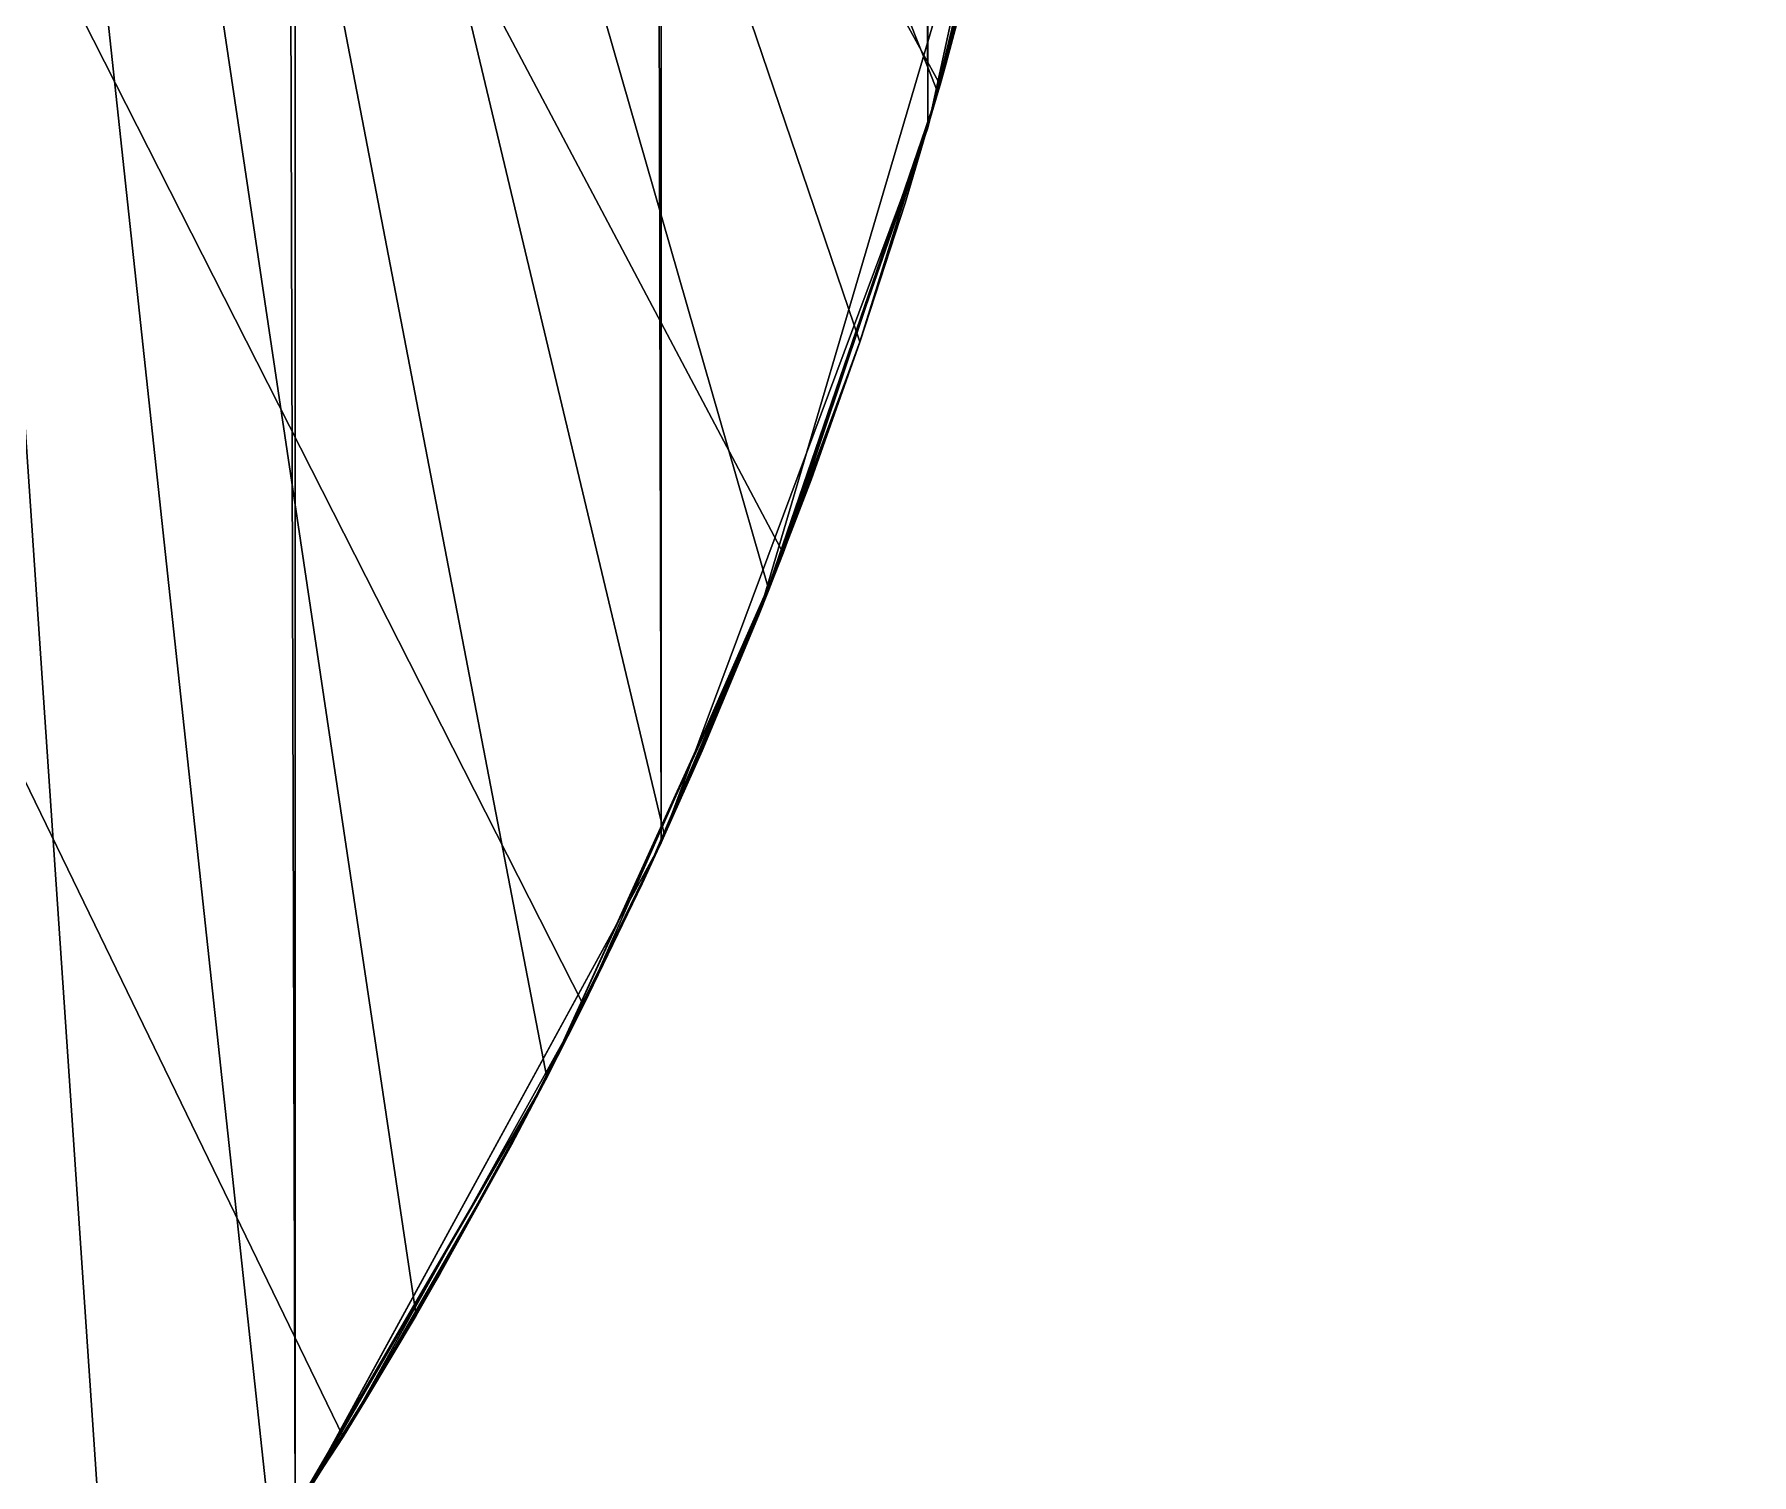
# Model space of a CAD drawing. Extents: x 207 to 387, y 94 to 160.
# Drawn here: x 328.594 to 329.227, y 94.796 to 95.326 of the extents above; entities that cross this region are included whole.
import ezdxf

# ---------------------------------------------------------------- set-up
doc = ezdxf.new("R2010")
doc.units = 0
doc.header["$LTSCALE"] = 2.54
doc.layers.get('0').update_dxf_attribs({"color": 13, "linetype": 'CONTINUOUS'})

# ---------------------------------------------------------------- blocks, each defined once
blk = doc.blocks.new('SP_05_ALTFIELD_CREDENZA_DW')
at = {"color": 23}
for p, q in [((58.08844, 65.03019, 19.125), (57.98566, 64.88017, 19.125)), ((58.08844, 65.03019, 19.125), (57.98566, 64.88017, 19.125)), ((57.91072, 64.74799, 0.74402), (58.0117, 64.92107, 0.62305)), ((57.91072, 64.74799, 0.74402), (58.0117, 64.92107, 0.62305)), ((58.0117, 64.92107, 0.62305), (57.95884, 64.83552, 0.68283)), ((58.0117, 64.92107, 0.62305), (57.95884, 64.83552, 0.68283)), ((58.00331, 64.90814), (57.8687, 64.6616)), ((58.00331, 64.90814), (57.8687, 64.6616)), ((57.98566, 64.88017, 19.125), (57.89718, 64.72129, 19.125)), ((57.98566, 64.88017, 19.125), (57.89718, 64.72129, 19.125)), ((57.95884, 64.83552, 0.68283), (57.91072, 64.74799, 0.74402)), ((57.95884, 64.83552, 0.68283), (57.91072, 64.74799, 0.74402)), ((57.82901, 64.56843, 0.86951), (57.91072, 64.74799, 0.74402)), ((57.82901, 64.56843, 0.86951), (57.91072, 64.74799, 0.74402)), ((57.91072, 64.74799, 0.74402), (57.86744, 64.65882, 0.80634)), ((57.91072, 64.74799, 0.74402), (57.86744, 64.65882, 0.80634)), ((57.89718, 64.72129, 19.125), (57.82372, 64.55495, 19.125)), ((57.89718, 64.72129, 19.125), (57.82372, 64.55495, 19.125)), ((57.8687, 64.6616), (57.77054, 64.39841)), ((57.8687, 64.6616), (57.77054, 64.39841)), ((57.86744, 64.65882, 0.80634), (57.82901, 64.56843, 0.86951)), ((57.86744, 64.65882, 0.80634), (57.82901, 64.56843, 0.86951)), ((57.76677, 64.38547, 0.9974), (57.82901, 64.56843, 0.86951)), ((57.76677, 64.38547, 0.9974), (57.82901, 64.56843, 0.86951)), ((57.82901, 64.56843, 0.86951), (57.79548, 64.47719, 0.93329)), ((57.82901, 64.56843, 0.86951), (57.79548, 64.47719, 0.93329)), ((57.82372, 64.55495, 19.125), (57.76594, 64.38253, 19.125)), ((57.82372, 64.55495, 19.125), (57.76594, 64.38253, 19.125)), ((57.79548, 64.47719, 0.93329), (57.76677, 64.38547, 0.9974)), ((57.79548, 64.47719, 0.93329), (57.76677, 64.38547, 0.9974)), ((57.77054, 64.39841), (57.71083, 64.12394)), ((57.77054, 64.39841), (57.71083, 64.12394)), ((57.72365, 64.202, 1.12564), (57.76677, 64.38547, 0.9974)), ((57.72365, 64.202, 1.12564), (57.76677, 64.38547, 0.9974)), ((57.76594, 64.38253, 19.125), (57.7243, 64.20551, 19.125)), ((57.76594, 64.38253, 19.125), (57.7243, 64.20551, 19.125)), ((57.76677, 64.38547, 0.9974), (57.74286, 64.29362, 1.06159)), ((57.76677, 64.38547, 0.9974), (57.74286, 64.29362, 1.06159))]:
    blk.add_line(p, q, dxfattribs=at)
at = {"color": 0}
for p, q in [((58.04099, 64.9646, 1.318), (57.97744, 64.86674, 0.98822)), ((58.04099, 64.9646, 1.318), (57.97744, 64.86674, 0.98822)), ((58.04099, 64.9646, 18.46657), (57.98566, 64.88017, 19.125)), ((58.04099, 64.9646, 18.46657), (57.98566, 64.88017, 19.125)), ((58.0117, 64.92107, 0.62305), (57.97744, 64.86674, 0.98822)), ((58.0117, 64.92107, 0.62305), (57.97744, 64.86674, 0.98822)), ((58.00331, 64.90814), (57.91072, 64.74799, 0.74402)), ((58.00331, 64.90814), (57.91072, 64.74799, 0.74402)), ((57.98566, 64.88017, 19.125), (57.92378, 64.77281, 18.46657)), ((57.98566, 64.88017, 19.125), (57.92378, 64.77281, 18.46657)), ((57.98566, 64.88017, 19.125), (57.97744, 64.86674, 18.46657)), ((57.98566, 64.88017, 19.125), (57.97744, 64.86674, 18.46657)), ((57.97744, 64.86674, 1.97756), (57.92378, 64.77281, 1.97756)), ((57.97744, 64.86674, 1.97756), (57.92378, 64.77281, 1.97756)), ((57.97744, 64.86674, 1.97756), (57.94996, 64.82014, 1.318)), ((57.97744, 64.86674, 1.97756), (57.94996, 64.82014, 1.318)), ((57.95884, 64.83552, 0.68283), (57.97744, 64.86674, 0.98822)), ((57.95884, 64.83552, 0.68283), (57.97744, 64.86674, 0.98822)), ((57.97744, 64.86674, 18.46657), (57.97744, 64.86674, 1.97756)), ((57.97744, 64.86674, 1.97756), (57.97744, 64.86674, 0.98822)), ((57.97744, 64.86674, 1.97756), (57.97744, 64.86674, 0.98822)), ((57.97744, 64.86674, 18.46657), (57.97744, 64.86674, 1.97756)), ((57.92378, 64.77281, 0.98822), (57.95884, 64.83552, 0.68283)), ((57.92378, 64.77281, 0.98822), (57.95884, 64.83552, 0.68283)), ((57.94996, 64.82014, 0.98822), (57.95884, 64.83552, 0.68283)), ((57.94996, 64.82014, 0.98822), (57.95884, 64.83552, 0.68283)), ((57.94996, 64.82014, 1.318), (57.92378, 64.77281, 1.97756)), ((57.92378, 64.77281, 0.98822), (57.94996, 64.82014, 0.98822)), ((57.94996, 64.82014, 1.318), (57.92378, 64.77281, 1.97756)), ((57.92378, 64.77281, 0.98822), (57.94996, 64.82014, 0.98822)), ((57.94996, 64.82014, 0.98822), (57.94996, 64.82014, 1.318)), ((57.94996, 64.82014, 0.98822), (57.94996, 64.82014, 1.318)), ((57.92378, 64.77281, 1.97756), (57.87566, 64.67668, 1.97756)), ((57.92378, 64.77281, 1.97756), (57.87566, 64.67668, 1.97756)), ((57.92378, 64.77281, 18.46657), (57.87566, 64.67668, 18.46657)), ((57.92378, 64.77281, 18.46657), (57.87566, 64.67668, 18.46657)), ((57.89718, 64.72129, 19.125), (57.92378, 64.77281, 18.46657)), ((57.89718, 64.72129, 19.125), (57.92378, 64.77281, 18.46657)), ((57.92378, 64.77281, 1.97756), (57.89906, 64.72507, 1.318)), ((57.92378, 64.77281, 1.97756), (57.89906, 64.72507, 1.318)), ((57.91072, 64.74799, 0.74402), (57.92378, 64.77281, 0.98822)), ((57.91072, 64.74799, 0.74402), (57.92378, 64.77281, 0.98822)), ((57.92378, 64.77281, 1.97756), (57.92378, 64.77281, 0.98822)), ((57.92378, 64.77281, 18.46657), (57.92378, 64.77281, 1.97756)), ((57.92378, 64.77281, 1.97756), (57.92378, 64.77281, 0.98822)), ((57.92378, 64.77281, 18.46657), (57.92378, 64.77281, 1.97756)), ((57.91072, 64.74799, 0.74402), (57.8687, 64.6616)), ((57.91072, 64.74799, 0.74402), (57.8687, 64.6616)), ((57.89906, 64.72507, 0.98822), (57.91072, 64.74799, 0.74402)), ((57.89906, 64.72507, 0.98822), (57.91072, 64.74799, 0.74402)), ((57.89906, 64.72507, 1.318), (57.87566, 64.67668, 1.97756)), ((57.87566, 64.67668, 0.98822), (57.89906, 64.72507, 0.98822)), ((57.89906, 64.72507, 1.318), (57.87566, 64.67668, 1.97756)), ((57.87566, 64.67668, 0.98822), (57.89906, 64.72507, 0.98822)), ((57.89906, 64.72507, 0.98822), (57.89906, 64.72507, 1.318)), ((57.89906, 64.72507, 0.98822), (57.89906, 64.72507, 1.318)), ((57.87566, 64.67668, 18.46657), (57.89718, 64.72129, 19.125)), ((57.87566, 64.67668, 18.46657), (57.89718, 64.72129, 19.125)), ((57.82372, 64.55495, 19.125), (57.87566, 64.67668, 18.46657)), ((57.82372, 64.55495, 19.125), (57.87566, 64.67668, 18.46657)), ((57.87566, 64.67668, 1.97756), (57.83286, 64.57809, 1.97756)), ((57.87566, 64.67668, 1.97756), (57.83286, 64.57809, 1.97756)), ((57.87566, 64.67668, 18.46657), (57.83286, 64.57809, 18.46657)), ((57.87566, 64.67668, 18.46657), (57.83286, 64.57809, 18.46657)), ((57.87566, 64.67668, 1.97756), (57.85358, 64.62768, 1.318)), ((57.87566, 64.67668, 1.97756), (57.85358, 64.62768, 1.318)), ((57.87566, 64.67668, 0.98822), (57.86744, 64.65882, 0.80634)), ((57.87566, 64.67668, 0.98822), (57.86744, 64.65882, 0.80634)), ((57.87566, 64.67668, 1.97756), (57.87566, 64.67668, 0.98822)), ((57.87566, 64.67668, 18.46657), (57.87566, 64.67668, 1.97756)), ((57.87566, 64.67668, 1.97756), (57.87566, 64.67668, 0.98822)), ((57.87566, 64.67668, 18.46657), (57.87566, 64.67668, 1.97756)), ((57.8687, 64.6616), (57.83286, 64.57807, 0.68801)), ((57.8687, 64.6616), (57.83286, 64.57807, 0.68801)), ((57.86744, 64.65882, 0.80634), (57.85358, 64.62768, 0.98822)), ((57.86744, 64.65882, 0.80634), (57.85358, 64.62768, 0.98822)), ((57.85358, 64.62768, 0.98822), (57.82901, 64.56843, 0.86951)), ((57.85358, 64.62768, 0.98822), (57.82901, 64.56843, 0.86951)), ((57.85358, 64.62768, 1.318), (57.83286, 64.57809, 1.97756)), ((57.83286, 64.57809, 0.98822), (57.85358, 64.62768, 0.98822)), ((57.85358, 64.62768, 1.318), (57.83286, 64.57809, 1.97756)), ((57.83286, 64.57809, 0.98822), (57.85358, 64.62768, 0.98822)), ((57.85358, 64.62768, 0.98822), (57.85358, 64.62768, 1.318)), ((57.85358, 64.62768, 0.98822), (57.85358, 64.62768, 1.318)), ((57.72663, 64.21772, 0.68801), (57.83286, 64.57807, 0.68801)), ((57.72663, 64.21772, 0.68801), (57.83286, 64.57807, 0.68801)), ((57.76677, 64.38547, 0.9974), (57.83286, 64.57807, 0.68801)), ((57.76677, 64.38547, 0.9974), (57.83286, 64.57807, 0.68801)), ((57.77054, 64.39841), (57.83286, 64.57807, 0.68801)), ((57.77054, 64.39841), (57.83286, 64.57807, 0.68801)), ((57.83286, 64.57809, 1.97756), (57.7955, 64.47729, 1.97756)), ((57.83286, 64.57809, 1.97756), (57.7955, 64.47729, 1.97756)), ((57.83286, 64.57809, 1.97756), (57.81349, 64.52794, 1.318)), ((57.83286, 64.57809, 1.97756), (57.81349, 64.52794, 1.318)), ((57.82372, 64.55495, 19.125), (57.83286, 64.57809, 18.46657)), ((57.82372, 64.55495, 19.125), (57.83286, 64.57809, 18.46657)), ((57.83286, 64.57809, 0.98822), (57.82901, 64.56843, 0.86951)), ((57.83286, 64.57809, 0.98822), (57.82901, 64.56843, 0.86951)), ((57.83286, 64.57807, 0.68801), (57.82901, 64.56843, 0.86951)), ((57.83286, 64.57807, 0.68801), (57.82901, 64.56843, 0.86951)), ((57.83286, 64.57809, 1.97756), (57.83286, 64.57809, 0.98822)), ((57.83286, 64.57809, 18.46657), (57.83286, 64.57809, 1.97756)), ((57.83286, 64.57809, 1.97756), (57.83286, 64.57809, 0.98822)), ((57.83286, 64.57809, 18.46657), (57.83286, 64.57809, 1.97756)), ((57.82901, 64.56843, 0.86951), (57.81349, 64.52794, 0.98822)), ((57.82901, 64.56843, 0.86951), (57.81349, 64.52794, 0.98822)), ((57.82372, 64.55495, 19.125), (57.7955, 64.47729, 18.46657)), ((57.82372, 64.55495, 19.125), (57.7955, 64.47729, 18.46657)), ((57.81349, 64.52794, 0.98822), (57.79548, 64.47719, 0.93329)), ((57.81349, 64.52794, 0.98822), (57.79548, 64.47719, 0.93329)), ((57.81349, 64.52794, 1.318), (57.7955, 64.47729, 1.97756)), ((57.81349, 64.52794, 1.318), (57.7955, 64.47729, 1.97756)), ((57.81349, 64.52794, 0.98822), (57.81349, 64.52794, 1.318)), ((57.81349, 64.52794, 0.98822), (57.81349, 64.52794, 1.318)), ((57.7955, 64.47729, 1.97756), (57.76371, 64.37461, 1.97756)), ((57.7955, 64.47729, 1.97756), (57.76371, 64.37461, 1.97756)), ((57.7955, 64.47729, 18.46657), (57.76594, 64.38253, 19.125)), ((57.7955, 64.47729, 18.46657), (57.76594, 64.38253, 19.125)), ((57.7955, 64.47729, 1.97756), (57.7789, 64.42617, 1.318)), ((57.7955, 64.47729, 1.97756), (57.7789, 64.42617, 1.318)), ((57.7789, 64.42617, 0.98822), (57.79548, 64.47719, 0.93329)), ((57.7789, 64.42617, 0.98822), (57.79548, 64.47719, 0.93329)), ((57.7955, 64.47729, 1.97756), (57.79548, 64.47719, 0.93329)), ((57.7955, 64.47729, 1.97756), (57.79548, 64.47719, 0.93329)), ((57.7955, 64.47729, 18.46657), (57.7955, 64.47729, 1.97756)), ((57.7955, 64.47729, 18.46657), (57.7955, 64.47729, 1.97756)), ((57.7789, 64.42617, 1.318), (57.76371, 64.37461, 1.97756)), ((57.7789, 64.42617, 1.318), (57.76371, 64.37461, 1.97756)), ((57.7789, 64.42617, 1.318), (57.76677, 64.38547, 0.9974)), ((57.7789, 64.42617, 0.98822), (57.76677, 64.38547, 0.9974)), ((57.7789, 64.42617, 1.318), (57.76677, 64.38547, 0.9974)), ((57.7789, 64.42617, 0.98822), (57.76677, 64.38547, 0.9974)), ((57.7789, 64.42617, 1.318), (57.7789, 64.42617, 0.98822)), ((57.7789, 64.42617, 1.318), (57.7789, 64.42617, 0.98822)), ((57.72663, 64.21772, 0.68801), (57.77054, 64.39841)), ((57.72663, 64.21772, 0.68801), (57.77054, 64.39841)), ((57.72663, 64.21772, 0.68801), (57.76677, 64.38547, 0.9974)), ((57.72663, 64.21772, 0.68801), (57.76677, 64.38547, 0.9974)), ((57.76594, 64.38253, 19.125), (57.73756, 64.27035, 18.46657)), ((57.76594, 64.38253, 19.125), (57.73756, 64.27035, 18.46657)), ((57.76677, 64.38547, 0.9974), (57.74992, 64.32266, 1.318)), ((57.76677, 64.38547, 0.9974), (57.74992, 64.32266, 1.318)), ((57.76371, 64.37461, 1.318), (57.76677, 64.38547, 0.9974)), ((57.76371, 64.37461, 1.318), (57.76677, 64.38547, 0.9974)), ((57.76371, 64.37461, 18.46657), (57.76594, 64.38253, 19.125)), ((57.76371, 64.37461, 18.46657), (57.76594, 64.38253, 19.125)), ((57.76371, 64.37461, 1.97756), (57.73756, 64.27035, 1.97756)), ((57.76371, 64.37461, 1.97756), (57.73756, 64.27035, 1.97756)), ((57.76371, 64.37461, 1.97756), (57.74992, 64.32266, 1.318)), ((57.76371, 64.37461, 1.97756), (57.74992, 64.32266, 1.318)), ((57.76371, 64.37461, 1.97756), (57.76371, 64.37461, 1.318)), ((57.76371, 64.37461, 18.46657), (57.76371, 64.37461, 1.97756)), ((57.76371, 64.37461, 1.97756), (57.76371, 64.37461, 1.318)), ((57.76371, 64.37461, 18.46657), (57.76371, 64.37461, 1.97756))]:
    blk.add_line(p, q, dxfattribs=at)
at = {"color": 23}
mesh = blk.add_polyface(dxfattribs=at)
corners = [(0, 65.8125, 90), (180, 6.75, 90), (0, 6.75, 90), (180, 65.8125, 90)]
mesh.append_faces([[corners[k] for k in face] for face in [(0, 1, 2), (1, 0, 3)]], dxfattribs={"vtx0": -1, "color": 23})
mesh = blk.add_polyface(dxfattribs=at)
corners = [(180, 6.75, 19.125), (0, 65.8125, 19.125), (0, 6.75, 19.125), (180, 65.8125, 19.125)]
mesh.append_faces([[corners[k] for k in face] for face in [(0, 1, 2), (1, 0, 3)]], dxfattribs={"vtx0": -1, "color": 23})
mesh = blk.add_polyface(dxfattribs=at)
corners = [(177.1875, 6.75, 87.1875), (2.8125, 65.8125, 87.1875), (2.8125, 6.75, 87.1875), (177.1875, 65.8125, 87.1875)]
mesh.append_faces([[corners[k] for k in face] for face in [(0, 1, 2), (1, 0, 3)]], dxfattribs={"vtx0": -1, "color": 23})
mesh = blk.add_polyface(dxfattribs=at)
corners = [(2.8125, 65.8125, 21.9375), (177.08127, 6.75, 21.9375), (2.8125, 6.75, 21.9375), (177.08127, 65.8125, 21.9375), (177.08127, 36.28125, 21.9375)]
mesh.append_faces([[corners[k] for k in face] for face in [(0, 1, 2), (1, 3, 4)]], dxfattribs={"vtx0": -1, "color": 23})
mesh.append_faces([[corners[k] for k in face] for face in [(1, 0, 3)]], dxfattribs={"vtx0": -1, "vtx2": -1, "color": 23})
mesh = blk.add_polyface(dxfattribs=at)
corners = [(57.69918, 64.02541, 19.125), (57.69078, 57.375, 19.125), (57.69078, 63.84375, 19.125), (61.62828, 57.375, 19.125), (57.7243, 64.20551, 19.125), (57.76594, 64.38253, 19.125), (57.82372, 64.55495, 19.125), (57.89718, 64.72129, 19.125), (57.98566, 64.88017, 19.125), (58.08844, 65.03019, 19.125), (58.20461, 65.17009, 19.125), (58.33319, 65.29868, 19.125), (58.4731, 65.41485, 19.125), (58.62312, 65.51761, 19.125), (58.78198, 65.60611, 19.125), (58.94834, 65.67956, 19.125), (59.12076, 65.73735, 19.125), (59.29777, 65.77898, 19.125), (59.47788, 65.80411, 19.125), (59.65953, 65.8125, 19.125), (59.84118, 65.80411, 19.125), (60.02129, 65.77898, 19.125), (60.19831, 65.73735, 19.125), (60.37073, 65.67956, 19.125), (60.53709, 65.60611, 19.125), (60.69595, 65.51761, 19.125), (60.84597, 65.41485, 19.125), (60.98586, 65.29868, 19.125), (61.11446, 65.17009, 19.125), (61.23063, 65.03019, 19.125), (61.3334, 64.88017, 19.125), (61.42188, 64.72129, 19.125), (61.49534, 64.55495, 19.125), (61.55313, 64.38253, 19.125), (61.59475, 64.20551, 19.125), (61.61988, 64.02541, 19.125), (61.62828, 63.84375, 19.125)]
mesh.append_faces([[corners[k] for k in face] for face in [(0, 1, 2), (3, 35, 36)]], dxfattribs={"vtx0": -1, "color": 23})
mesh.append_faces([[corners[k] for k in face] for face in [(1, 0, 3)]], dxfattribs={"vtx0": -1, "vtx1": -1, "color": 23})
mesh.append_faces([[corners[k] for k in face] for face in [(3, 0, 4), (3, 4, 5), (3, 5, 6), (3, 6, 7), (3, 7, 8), (3, 8, 9), (3, 9, 10), (3, 10, 11), (3, 11, 12), (3, 12, 13), (3, 13, 14), (3, 14, 15), (3, 15, 16), (3, 16, 17), (3, 17, 18), (3, 18, 19), (3, 19, 20), (3, 20, 21), (3, 21, 22), (3, 22, 23), (3, 23, 24), (3, 24, 25), (3, 25, 26), (3, 26, 27), (3, 27, 28), (3, 28, 29), (3, 29, 30), (3, 30, 31), (3, 31, 32), (3, 32, 33), (3, 33, 34), (3, 34, 35)]], dxfattribs={"vtx0": -1, "vtx2": -1, "color": 23})
mesh = blk.add_polyface(dxfattribs=at)
corners = [(57.69078, 63.84375), (57.71083, 8.43857), (57.69078, 8.71875), (57.71083, 64.12394), (57.77054, 8.16409), (57.77054, 64.39841), (57.8687, 7.9009), (57.8687, 64.6616), (58.00331, 7.65436), (58.00331, 64.90814), (58.17165, 7.42949), (58.17165, 65.13301), (58.37028, 7.23087), (58.37028, 65.33164), (58.59514, 7.06253), (58.59514, 65.49996), (58.84169, 6.92791), (58.84169, 65.63459), (59.10487, 6.82975), (59.10487, 65.73275), (59.37935, 6.77004), (59.37935, 65.79246), (59.65953, 6.75), (59.65953, 65.8125), (59.93972, 6.77004), (59.93972, 65.79246), (60.2142, 6.82975), (60.2142, 65.73275), (60.47738, 6.92791), (60.47738, 65.63459), (60.72392, 7.06253), (60.72392, 65.49996), (60.94879, 7.23087), (60.94879, 65.33164), (61.14742, 7.42949), (61.14742, 65.13301), (61.31576, 7.65436), (61.31576, 64.90814), (61.45037, 7.9009), (61.45037, 64.6616), (61.54853, 8.16409), (61.54853, 64.39841), (61.60824, 8.43857), (61.60824, 64.12394), (61.62828, 63.84375), (61.62828, 8.71875)]
mesh.append_faces([[corners[k] for k in face] for face in [(0, 1, 2), (42, 44, 45)]], dxfattribs={"vtx0": -1, "color": 23})
mesh.append_faces([[corners[k] for k in face] for face in [(1, 3, 4), (4, 5, 6), (6, 7, 8), (8, 9, 10), (10, 11, 12), (12, 13, 14), (14, 15, 16), (16, 17, 18), (18, 19, 20), (20, 21, 22), (22, 23, 24), (24, 25, 26), (26, 27, 28), (28, 29, 30), (30, 31, 32), (32, 33, 34), (34, 35, 36), (36, 37, 38), (38, 39, 40), (40, 41, 42)]], dxfattribs={"vtx0": -1, "vtx1": -1, "color": 23})
mesh.append_faces([[corners[k] for k in face] for face in [(1, 0, 3), (4, 3, 5), (6, 5, 7), (8, 7, 9), (10, 9, 11), (12, 11, 13), (14, 13, 15), (16, 15, 17), (18, 17, 19), (20, 19, 21), (22, 21, 23), (24, 23, 25), (26, 25, 27), (28, 27, 29), (30, 29, 31), (32, 31, 33), (34, 33, 35), (36, 35, 37), (38, 37, 39), (40, 39, 41), (42, 41, 43), (42, 43, 44)]], dxfattribs={"vtx0": -1, "vtx2": -1, "color": 23})
mesh = blk.add_polyface(dxfattribs=at)
corners = [(58.18213, 63.34009, 1.72804), (57.69874, 64.02066, 1.25238), (57.69078, 63.84375, 1.37602), (57.72365, 64.202, 1.12564), (57.74286, 64.29362, 1.06159), (57.76677, 64.38547, 0.9974), (57.79548, 64.47719, 0.93329), (57.82901, 64.56843, 0.86951), (57.86744, 64.65882, 0.80634), (57.91072, 64.74799, 0.74402), (57.95884, 64.83552, 0.68283), (58.0117, 64.92107, 0.62305), (58.06917, 65.00423, 0.56492), (58.13108, 65.08465, 0.50872), (58.18213, 63.95842, 1.29587), (58.19725, 65.16197, 0.45468), (58.6746, 63.95842, 1.29587), (58.26742, 65.23587, 0.40303), (58.34132, 65.30603, 0.35399), (58.41863, 65.37219, 0.30774), (58.49905, 65.43411, 0.26446), (58.58221, 65.49159, 0.2243), (58.6746, 65.19509, 0.43153), (58.6746, 64.57676, 0.8637), (59.16706, 64.57676, 0.8637), (58.92083, 65.19509, 0.43153)]
mesh.append_faces([[corners[k] for k in face] for face in [(0, 1, 2), (22, 24, 25)]], dxfattribs={"vtx0": -1, "color": 23})
mesh.append_faces([[corners[k] for k in face] for face in [(1, 0, 3), (3, 0, 4), (4, 0, 5), (5, 0, 6), (6, 0, 7), (7, 0, 8), (8, 0, 9), (9, 0, 10), (10, 0, 11), (11, 0, 12), (12, 0, 13), (13, 14, 15), (15, 16, 17), (17, 16, 18), (18, 16, 19), (19, 16, 20), (20, 16, 21), (21, 16, 22)]], dxfattribs={"vtx0": -1, "vtx1": -1, "color": 23})
mesh.append_faces([[corners[k] for k in face] for face in [(13, 0, 14), (15, 14, 16), (22, 16, 23), (22, 23, 24)]], dxfattribs={"vtx0": -1, "vtx2": -1, "color": 23})
mesh = blk.add_polyface(dxfattribs=at)
corners = [(58.18213, 63.34009, 1.72804), (57.69874, 64.02066, 1.25238), (57.69078, 63.84375, 1.37602), (57.72365, 64.202, 1.12564), (57.76677, 64.38547, 0.9974), (57.82901, 64.56843, 0.86951), (57.91072, 64.74799, 0.74402), (58.0117, 64.92107, 0.62305), (58.13108, 65.08465, 0.50872), (58.18213, 63.95842, 1.29587), (58.26742, 65.23587, 0.40303), (58.6746, 63.95842, 1.29587), (58.41863, 65.37219, 0.30774), (58.58221, 65.49159, 0.2243), (58.6746, 65.19509, 0.43153), (58.6746, 64.57676, 0.8637), (59.16706, 64.57676, 0.8637), (58.92083, 65.19509, 0.43153)]
mesh.append_faces([[corners[k] for k in face] for face in [(0, 1, 2), (14, 16, 17)]], dxfattribs={"vtx0": -1, "color": 23})
mesh.append_faces([[corners[k] for k in face] for face in [(1, 0, 3), (3, 0, 4), (4, 0, 5), (5, 0, 6), (6, 0, 7), (7, 0, 8), (8, 9, 10), (10, 11, 12), (12, 11, 13), (13, 11, 14)]], dxfattribs={"vtx0": -1, "vtx1": -1, "color": 23})
mesh.append_faces([[corners[k] for k in face] for face in [(8, 0, 9), (10, 9, 11), (14, 11, 15), (14, 15, 16)]], dxfattribs={"vtx0": -1, "vtx2": -1, "color": 23})
mesh = blk.add_polyface(dxfattribs=at)
corners = [(59.16706, 65.19509, 0.43153), (58.92083, 65.19509, 0.43153), (59.16706, 64.57676, 0.8637), (61.62828, 55.92101, 6.91346), (57.69078, 63.84375, 1.37602), (57.69078, 55.92101, 6.91346), (58.18213, 63.34009, 1.72804), (58.18213, 63.95842, 1.29587), (58.6746, 63.95842, 1.29587), (58.6746, 64.57676, 0.8637), (59.41329, 65.19509, 0.43153), (59.65953, 65.19509, 0.43153), (59.90577, 65.19509, 0.43153), (60.152, 64.57676, 0.8637), (60.64446, 63.95842, 1.29587), (61.13694, 63.34009, 1.72804), (61.62828, 63.84375, 1.37602), (61.13694, 63.95842, 1.29587), (60.64446, 64.57676, 0.8637), (60.152, 65.19509, 0.43153), (60.39823, 65.19509, 0.43153)]
mesh.append_faces([[corners[k] for k in face] for face in [(3, 4, 5), (15, 3, 16), (19, 13, 20)]], dxfattribs={"vtx0": -1, "color": 23})
mesh.append_faces([[corners[k] for k in face] for face in [(4, 3, 6), (6, 3, 7), (7, 3, 8), (8, 3, 9), (9, 3, 2), (0, 3, 10), (10, 3, 11), (11, 3, 12)]], dxfattribs={"vtx0": -1, "vtx1": -1, "color": 23})
mesh.append_faces([[corners[k] for k in face] for face in [(2, 3, 0), (12, 3, 13), (13, 3, 14), (14, 3, 15)]], dxfattribs={"vtx0": -1, "vtx1": -1, "vtx2": -1, "color": 23})
mesh.append_faces([[corners[k] for k in face] for face in [(13, 19, 12)]], dxfattribs={"vtx0": -1, "vtx2": -1, "color": 23})
mesh.append_faces([[corners[k] for k in face] for face in [(17, 14, 15), (18, 13, 14)]], dxfattribs={"vtx1": -1, "color": 23})
mesh.append_faces([[corners[k] for k in face] for face in [(0, 1, 2)]], dxfattribs={"vtx2": -1, "color": 23})
mesh = blk.add_polyface(dxfattribs=at)
corners = [(46.40625, 12.375, 53.4375), (46.0125, 59.5125, 53.4375), (46.0125, 12.375, 53.4375), (46.40625, 59.5125, 53.4375), (88.59375, 6.75, 53.4375), (46.40625, 6.75, 53.4375), (46.40625, 65.1375, 53.4375), (88.59375, 59.5125, 53.4375), (88.59375, 12.375, 53.4375), (88.9875, 59.5125, 53.4375), (88.9875, 12.375, 53.4375), (88.59375, 65.1375, 53.4375)]
mesh.append_faces([[corners[k] for k in face] for face in [(0, 1, 2), (4, 0, 5), (9, 8, 10)]], dxfattribs={"vtx0": -1, "color": 23})
mesh.append_faces([[corners[k] for k in face] for face in [(1, 0, 3), (3, 4, 6), (7, 8, 9)]], dxfattribs={"vtx0": -1, "vtx1": -1, "color": 23})
mesh.append_faces([[corners[k] for k in face] for face in [(0, 4, 3), (6, 4, 7)]], dxfattribs={"vtx0": -1, "vtx1": -1, "vtx2": -1, "color": 23})
mesh.append_faces([[corners[k] for k in face] for face in [(7, 4, 8)]], dxfattribs={"vtx0": -1, "vtx2": -1, "color": 23})
mesh.append_faces([[corners[k] for k in face] for face in [(11, 6, 7)]], dxfattribs={"vtx1": -1, "color": 23})
mesh = blk.add_polyface(dxfattribs=at)
corners = [(88.59375, 65.1375, 55.6875), (46.40625, 59.5125, 55.6875), (46.40625, 65.1375, 55.6875), (88.9875, 59.5125, 55.6875), (88.59375, 12.375, 55.6875), (88.59375, 59.5125, 55.6875), (88.9875, 12.375, 55.6875), (46.0125, 59.5125, 55.6875), (46.40625, 12.375, 55.6875), (46.0125, 12.375, 55.6875), (46.40625, 6.75, 55.6875), (88.59375, 6.75, 55.6875)]
mesh.append_faces([[corners[k] for k in face] for face in [(0, 1, 2), (4, 3, 6), (7, 8, 9)]], dxfattribs={"vtx0": -1, "color": 23})
mesh.append_faces([[corners[k] for k in face] for face in [(3, 4, 5), (8, 1, 10), (10, 1, 11), (5, 1, 0), (11, 5, 4)]], dxfattribs={"vtx0": -1, "vtx1": -1, "color": 23})
mesh.append_faces([[corners[k] for k in face] for face in [(11, 1, 5)]], dxfattribs={"vtx0": -1, "vtx1": -1, "vtx2": -1, "color": 23})
mesh.append_faces([[corners[k] for k in face] for face in [(8, 7, 1)]], dxfattribs={"vtx0": -1, "vtx2": -1, "color": 23})
mesh = blk.add_polyface(dxfattribs=at)
corners = [(58.08844, 65.03019, 19.125), (57.98566, 64.88017, 19.125), (58.04099, 64.9646, 18.46657)]
mesh.append_faces([[corners[k] for k in face] for face in [(0, 1, 2)]], dxfattribs={"color": 23})
mesh = blk.add_polyface(dxfattribs=at)
corners = [(58.04099, 64.9646, 1.318), (57.97744, 64.86674, 1.97756), (57.97744, 64.86674, 0.98822), (57.97744, 64.86674, 18.46657), (57.98566, 64.88017, 19.125), (58.04099, 64.9646, 18.46657)]
mesh.append_faces([[corners[k] for k in face] for face in [(0, 1, 2), (4, 0, 5)]], dxfattribs={"vtx0": -1, "color": 23})
mesh.append_faces([[corners[k] for k in face] for face in [(1, 0, 3), (3, 0, 4)]], dxfattribs={"vtx0": -1, "vtx1": -1, "color": 23})
mesh = blk.add_polyface(dxfattribs=at)
corners = [(58.04099, 64.9646, 1.318), (57.97744, 64.86674, 0.98822), (58.0117, 64.92107, 0.62305)]
mesh.append_faces([[corners[k] for k in face] for face in [(0, 1, 2)]], dxfattribs={"color": 23})
mesh = blk.add_polyface(dxfattribs=at)
corners = [(58.0117, 64.92107, 0.62305), (58.00331, 64.90814), (57.91072, 64.74799, 0.74402)]
mesh.append_faces([[corners[k] for k in face] for face in [(0, 1, 2)]], dxfattribs={"color": 23})
mesh = blk.add_polyface(dxfattribs=at)
corners = [(58.0117, 64.92107, 0.62305), (57.97744, 64.86674, 0.98822), (57.95884, 64.83552, 0.68283)]
mesh.append_faces([[corners[k] for k in face] for face in [(0, 1, 2)]], dxfattribs={"color": 23})
mesh = blk.add_polyface(dxfattribs=at)
corners = [(58.00331, 64.90814), (57.8687, 64.6616), (57.91072, 64.74799, 0.74402)]
mesh.append_faces([[corners[k] for k in face] for face in [(0, 1, 2)]], dxfattribs={"color": 23})
mesh = blk.add_polyface(dxfattribs=at)
corners = [(57.98566, 64.88017, 19.125), (57.89718, 64.72129, 19.125), (57.92378, 64.77281, 18.46657)]
mesh.append_faces([[corners[k] for k in face] for face in [(0, 1, 2)]], dxfattribs={"color": 23})
mesh = blk.add_polyface(dxfattribs=at)
corners = [(57.97744, 64.86674, 1.97756), (57.92378, 64.77281, 18.46657), (57.92378, 64.77281, 1.97756), (57.97744, 64.86674, 18.46657), (57.98566, 64.88017, 19.125)]
mesh.append_faces([[corners[k] for k in face] for face in [(0, 1, 2), (1, 3, 4)]], dxfattribs={"vtx0": -1, "color": 23})
mesh.append_faces([[corners[k] for k in face] for face in [(1, 0, 3)]], dxfattribs={"vtx0": -1, "vtx2": -1, "color": 23})
mesh = blk.add_polyface(dxfattribs=at)
corners = [(57.97744, 64.86674, 1.97756), (57.92378, 64.77281, 1.97756), (57.94996, 64.82014, 1.318)]
mesh.append_faces([[corners[k] for k in face] for face in [(0, 1, 2)]], dxfattribs={"color": 23})
mesh = blk.add_polyface(dxfattribs=at)
corners = [(57.95884, 64.83552, 0.68283), (57.94996, 64.82014, 1.318), (57.94996, 64.82014, 0.98822), (57.97744, 64.86674, 1.97756), (57.97744, 64.86674, 0.98822)]
mesh.append_faces([[corners[k] for k in face] for face in [(0, 1, 2), (3, 0, 4)]], dxfattribs={"vtx0": -1, "color": 23})
mesh.append_faces([[corners[k] for k in face] for face in [(1, 0, 3)]], dxfattribs={"vtx0": -1, "vtx1": -1, "color": 23})
mesh = blk.add_polyface(dxfattribs=at)
corners = [(57.95884, 64.83552, 0.68283), (57.92378, 64.77281, 0.98822), (57.91072, 64.74799, 0.74402)]
mesh.append_faces([[corners[k] for k in face] for face in [(0, 1, 2)]], dxfattribs={"color": 23})
mesh = blk.add_polyface(dxfattribs=at)
corners = [(57.95884, 64.83552, 0.68283), (57.94996, 64.82014, 0.98822), (57.92378, 64.77281, 0.98822)]
mesh.append_faces([[corners[k] for k in face] for face in [(0, 1, 2)]], dxfattribs={"color": 23})
mesh = blk.add_polyface(dxfattribs=at)
corners = [(57.94996, 64.82014, 0.98822), (57.92378, 64.77281, 1.97756), (57.92378, 64.77281, 0.98822), (57.94996, 64.82014, 1.318)]
mesh.append_faces([[corners[k] for k in face] for face in [(0, 1, 2), (1, 0, 3)]], dxfattribs={"vtx0": -1, "color": 23})
mesh = blk.add_polyface(dxfattribs=at)
corners = [(57.92378, 64.77281, 1.97756), (57.87566, 64.67668, 1.97756), (57.89906, 64.72507, 1.318)]
mesh.append_faces([[corners[k] for k in face] for face in [(0, 1, 2)]], dxfattribs={"color": 23})
mesh = blk.add_polyface(dxfattribs=at)
corners = [(57.92378, 64.77281, 1.97756), (57.87566, 64.67668, 18.46657), (57.87566, 64.67668, 1.97756), (57.92378, 64.77281, 18.46657)]
mesh.append_faces([[corners[k] for k in face] for face in [(0, 1, 2), (1, 0, 3)]], dxfattribs={"vtx0": -1, "color": 23})
mesh = blk.add_polyface(dxfattribs=at)
corners = [(57.92378, 64.77281, 18.46657), (57.89718, 64.72129, 19.125), (57.87566, 64.67668, 18.46657)]
mesh.append_faces([[corners[k] for k in face] for face in [(0, 1, 2)]], dxfattribs={"color": 23})
mesh = blk.add_polyface(dxfattribs=at)
corners = [(57.91072, 64.74799, 0.74402), (57.89906, 64.72507, 1.318), (57.89906, 64.72507, 0.98822), (57.92378, 64.77281, 1.97756), (57.92378, 64.77281, 0.98822)]
mesh.append_faces([[corners[k] for k in face] for face in [(0, 1, 2), (3, 0, 4)]], dxfattribs={"vtx0": -1, "color": 23})
mesh.append_faces([[corners[k] for k in face] for face in [(1, 0, 3)]], dxfattribs={"vtx0": -1, "vtx1": -1, "color": 23})
mesh = blk.add_polyface(dxfattribs=at)
corners = [(57.91072, 64.74799, 0.74402), (57.83286, 64.57807, 0.68801), (57.82901, 64.56843, 0.86951), (57.8687, 64.6616)]
mesh.append_faces([[corners[k] for k in face] for face in [(0, 1, 2), (1, 0, 3)]], dxfattribs={"vtx0": -1, "color": 23})
mesh = blk.add_polyface(dxfattribs=at)
corners = [(57.91072, 64.74799, 0.74402), (57.87566, 64.67668, 0.98822), (57.86744, 64.65882, 0.80634), (57.89906, 64.72507, 0.98822)]
mesh.append_faces([[corners[k] for k in face] for face in [(0, 1, 2), (1, 0, 3)]], dxfattribs={"vtx0": -1, "color": 23})
mesh = blk.add_polyface(dxfattribs=at)
corners = [(57.89906, 64.72507, 0.98822), (57.87566, 64.67668, 1.97756), (57.87566, 64.67668, 0.98822), (57.89906, 64.72507, 1.318)]
mesh.append_faces([[corners[k] for k in face] for face in [(0, 1, 2), (1, 0, 3)]], dxfattribs={"vtx0": -1, "color": 23})
mesh = blk.add_polyface(dxfattribs=at)
corners = [(57.89718, 64.72129, 19.125), (57.82372, 64.55495, 19.125), (57.87566, 64.67668, 18.46657)]
mesh.append_faces([[corners[k] for k in face] for face in [(0, 1, 2)]], dxfattribs={"color": 23})
mesh = blk.add_polyface(dxfattribs=at)
corners = [(57.87566, 64.67668, 18.46657), (57.82372, 64.55495, 19.125), (57.83286, 64.57809, 18.46657)]
mesh.append_faces([[corners[k] for k in face] for face in [(0, 1, 2)]], dxfattribs={"color": 23})
mesh = blk.add_polyface(dxfattribs=at)
corners = [(57.87566, 64.67668, 1.97756), (57.83286, 64.57809, 1.97756), (57.85358, 64.62768, 1.318)]
mesh.append_faces([[corners[k] for k in face] for face in [(0, 1, 2)]], dxfattribs={"color": 23})
mesh = blk.add_polyface(dxfattribs=at)
corners = [(57.87566, 64.67668, 1.97756), (57.83286, 64.57809, 18.46657), (57.83286, 64.57809, 1.97756), (57.87566, 64.67668, 18.46657)]
mesh.append_faces([[corners[k] for k in face] for face in [(0, 1, 2), (1, 0, 3)]], dxfattribs={"vtx0": -1, "color": 23})
mesh = blk.add_polyface(dxfattribs=at)
corners = [(57.86744, 64.65882, 0.80634), (57.85358, 64.62768, 1.318), (57.85358, 64.62768, 0.98822), (57.87566, 64.67668, 1.97756), (57.87566, 64.67668, 0.98822)]
mesh.append_faces([[corners[k] for k in face] for face in [(0, 1, 2), (3, 0, 4)]], dxfattribs={"vtx0": -1, "color": 23})
mesh.append_faces([[corners[k] for k in face] for face in [(1, 0, 3)]], dxfattribs={"vtx0": -1, "vtx1": -1, "color": 23})
mesh = blk.add_polyface(dxfattribs=at)
corners = [(57.8687, 64.6616), (57.77054, 64.39841), (57.83286, 64.57807, 0.68801)]
mesh.append_faces([[corners[k] for k in face] for face in [(0, 1, 2)]], dxfattribs={"color": 23})
mesh = blk.add_polyface(dxfattribs=at)
corners = [(57.86744, 64.65882, 0.80634), (57.85358, 64.62768, 0.98822), (57.82901, 64.56843, 0.86951)]
mesh.append_faces([[corners[k] for k in face] for face in [(0, 1, 2)]], dxfattribs={"color": 23})
mesh = blk.add_polyface(dxfattribs=at)
corners = [(57.85358, 64.62768, 0.98822), (57.83286, 64.57809, 0.98822), (57.82901, 64.56843, 0.86951)]
mesh.append_faces([[corners[k] for k in face] for face in [(0, 1, 2)]], dxfattribs={"color": 23})
mesh = blk.add_polyface(dxfattribs=at)
corners = [(57.85358, 64.62768, 0.98822), (57.83286, 64.57809, 1.97756), (57.83286, 64.57809, 0.98822), (57.85358, 64.62768, 1.318)]
mesh.append_faces([[corners[k] for k in face] for face in [(0, 1, 2), (1, 0, 3)]], dxfattribs={"vtx0": -1, "color": 23})
mesh = blk.add_polyface(dxfattribs=at)
corners = [(57.83286, 64.57807, 0.68801), (57.77054, 64.39841), (57.72663, 64.21772, 0.68801)]
mesh.append_faces([[corners[k] for k in face] for face in [(0, 1, 2)]], dxfattribs={"color": 23})
mesh = blk.add_polyface(dxfattribs=at)
corners = [(57.83286, 64.57807, 0.68801), (57.72663, 64.21772, 0.68801), (57.76677, 64.38547, 0.9974)]
mesh.append_faces([[corners[k] for k in face] for face in [(0, 1, 2)]], dxfattribs={"color": 23})
mesh = blk.add_polyface(dxfattribs=at)
corners = [(57.83286, 64.57807, 0.68801), (57.76677, 64.38547, 0.9974), (57.82901, 64.56843, 0.86951)]
mesh.append_faces([[corners[k] for k in face] for face in [(0, 1, 2)]], dxfattribs={"color": 23})
mesh = blk.add_polyface(dxfattribs=at)
corners = [(57.83286, 64.57809, 1.97756), (57.7955, 64.47729, 1.97756), (57.81349, 64.52794, 1.318)]
mesh.append_faces([[corners[k] for k in face] for face in [(0, 1, 2)]], dxfattribs={"color": 23})
mesh = blk.add_polyface(dxfattribs=at)
corners = [(57.83286, 64.57809, 1.97756), (57.7955, 64.47729, 18.46657), (57.7955, 64.47729, 1.97756), (57.82372, 64.55495, 19.125), (57.83286, 64.57809, 18.46657)]
mesh.append_faces([[corners[k] for k in face] for face in [(0, 1, 2), (3, 0, 4)]], dxfattribs={"vtx0": -1, "color": 23})
mesh.append_faces([[corners[k] for k in face] for face in [(1, 0, 3)]], dxfattribs={"vtx0": -1, "vtx1": -1, "color": 23})
mesh = blk.add_polyface(dxfattribs=at)
corners = [(57.82901, 64.56843, 0.86951), (57.81349, 64.52794, 1.318), (57.81349, 64.52794, 0.98822), (57.83286, 64.57809, 1.97756), (57.83286, 64.57809, 0.98822)]
mesh.append_faces([[corners[k] for k in face] for face in [(0, 1, 2), (3, 0, 4)]], dxfattribs={"vtx0": -1, "color": 23})
mesh.append_faces([[corners[k] for k in face] for face in [(1, 0, 3)]], dxfattribs={"vtx0": -1, "vtx1": -1, "color": 23})
mesh = blk.add_polyface(dxfattribs=at)
corners = [(57.82901, 64.56843, 0.86951), (57.81349, 64.52794, 0.98822), (57.79548, 64.47719, 0.93329)]
mesh.append_faces([[corners[k] for k in face] for face in [(0, 1, 2)]], dxfattribs={"color": 23})
mesh = blk.add_polyface(dxfattribs=at)
corners = [(57.82372, 64.55495, 19.125), (57.76594, 64.38253, 19.125), (57.7955, 64.47729, 18.46657)]
mesh.append_faces([[corners[k] for k in face] for face in [(0, 1, 2)]], dxfattribs={"color": 23})
mesh = blk.add_polyface(dxfattribs=at)
corners = [(57.81349, 64.52794, 0.98822), (57.7955, 64.47729, 1.97756), (57.79548, 64.47719, 0.93329), (57.81349, 64.52794, 1.318)]
mesh.append_faces([[corners[k] for k in face] for face in [(0, 1, 2), (1, 0, 3)]], dxfattribs={"vtx0": -1, "color": 23})
mesh = blk.add_polyface(dxfattribs=at)
corners = [(57.7955, 64.47729, 1.97756), (57.76371, 64.37461, 1.97756), (57.7789, 64.42617, 1.318)]
mesh.append_faces([[corners[k] for k in face] for face in [(0, 1, 2)]], dxfattribs={"color": 23})
mesh = blk.add_polyface(dxfattribs=at)
corners = [(57.7955, 64.47729, 1.97756), (57.76371, 64.37461, 18.46657), (57.76371, 64.37461, 1.97756), (57.76594, 64.38253, 19.125), (57.7955, 64.47729, 18.46657)]
mesh.append_faces([[corners[k] for k in face] for face in [(0, 1, 2), (3, 0, 4)]], dxfattribs={"vtx0": -1, "color": 23})
mesh.append_faces([[corners[k] for k in face] for face in [(1, 0, 3)]], dxfattribs={"vtx0": -1, "vtx1": -1, "color": 23})
mesh = blk.add_polyface(dxfattribs=at)
corners = [(57.79548, 64.47719, 0.93329), (57.7789, 64.42617, 0.98822), (57.76677, 64.38547, 0.9974)]
mesh.append_faces([[corners[k] for k in face] for face in [(0, 1, 2)]], dxfattribs={"color": 23})
mesh = blk.add_polyface(dxfattribs=at)
corners = [(57.79548, 64.47719, 0.93329), (57.7789, 64.42617, 1.318), (57.7789, 64.42617, 0.98822), (57.7955, 64.47729, 1.97756)]
mesh.append_faces([[corners[k] for k in face] for face in [(0, 1, 2), (1, 0, 3)]], dxfattribs={"vtx0": -1, "color": 23})
mesh = blk.add_polyface(dxfattribs=at)
corners = [(57.76677, 64.38547, 0.9974), (57.76371, 64.37461, 1.97756), (57.76371, 64.37461, 1.318), (57.7789, 64.42617, 1.318)]
mesh.append_faces([[corners[k] for k in face] for face in [(0, 1, 2), (1, 0, 3)]], dxfattribs={"vtx0": -1, "color": 23})
mesh = blk.add_polyface(dxfattribs=at)
corners = [(57.7789, 64.42617, 1.318), (57.76677, 64.38547, 0.9974), (57.7789, 64.42617, 0.98822)]
mesh.append_faces([[corners[k] for k in face] for face in [(0, 1, 2)]], dxfattribs={"color": 23})
mesh = blk.add_polyface(dxfattribs=at)
corners = [(57.77054, 64.39841), (57.71083, 64.12394), (57.72663, 64.21772, 0.68801)]
mesh.append_faces([[corners[k] for k in face] for face in [(0, 1, 2)]], dxfattribs={"color": 23})
mesh = blk.add_polyface(dxfattribs=at)
corners = [(57.76677, 64.38547, 0.9974), (57.72663, 64.21772, 0.68801), (57.72365, 64.202, 1.12564)]
mesh.append_faces([[corners[k] for k in face] for face in [(0, 1, 2)]], dxfattribs={"color": 23})
mesh = blk.add_polyface(dxfattribs=at)
corners = [(57.76594, 64.38253, 19.125), (57.7243, 64.20551, 19.125), (57.73756, 64.27035, 18.46657)]
mesh.append_faces([[corners[k] for k in face] for face in [(0, 1, 2)]], dxfattribs={"color": 23})
mesh = blk.add_polyface(dxfattribs=at)
corners = [(57.76371, 64.37461, 1.97756), (57.73756, 64.27035, 18.46657), (57.73756, 64.27035, 1.97756), (57.76371, 64.37461, 18.46657), (57.76594, 64.38253, 19.125)]
mesh.append_faces([[corners[k] for k in face] for face in [(0, 1, 2), (1, 3, 4)]], dxfattribs={"vtx0": -1, "color": 23})
mesh.append_faces([[corners[k] for k in face] for face in [(1, 0, 3)]], dxfattribs={"vtx0": -1, "vtx2": -1, "color": 23})
mesh = blk.add_polyface(dxfattribs=at)
corners = [(57.76677, 64.38547, 0.9974), (57.74992, 64.32266, 1.318), (57.74286, 64.29362, 1.06159)]
mesh.append_faces([[corners[k] for k in face] for face in [(0, 1, 2)]], dxfattribs={"color": 23})
mesh = blk.add_polyface(dxfattribs=at)
corners = [(57.76677, 64.38547, 0.9974), (57.76371, 64.37461, 1.318), (57.74992, 64.32266, 1.318), (57.76371, 64.37461, 1.97756)]
mesh.append_faces([[corners[k] for k in face] for face in [(0, 1, 2), (3, 2, 1)]], dxfattribs={"vtx1": -1, "color": 23})
mesh = blk.add_polyface(dxfattribs=at)
corners = [(57.76371, 64.37461, 1.97756), (57.73756, 64.27035, 1.97756), (57.74992, 64.32266, 1.318)]
mesh.append_faces([[corners[k] for k in face] for face in [(0, 1, 2)]], dxfattribs={"color": 23})

msp = doc.modelspace()

# ---------------------------------------------------------------- block references
at = {"color": 23, "rotation": 180}
msp.add_blockref('SP_05_ALTFIELD_CREDENZA_DW', (386.69383, 159.68985), dxfattribs=at)

doc.saveas('drawing.dxf')
